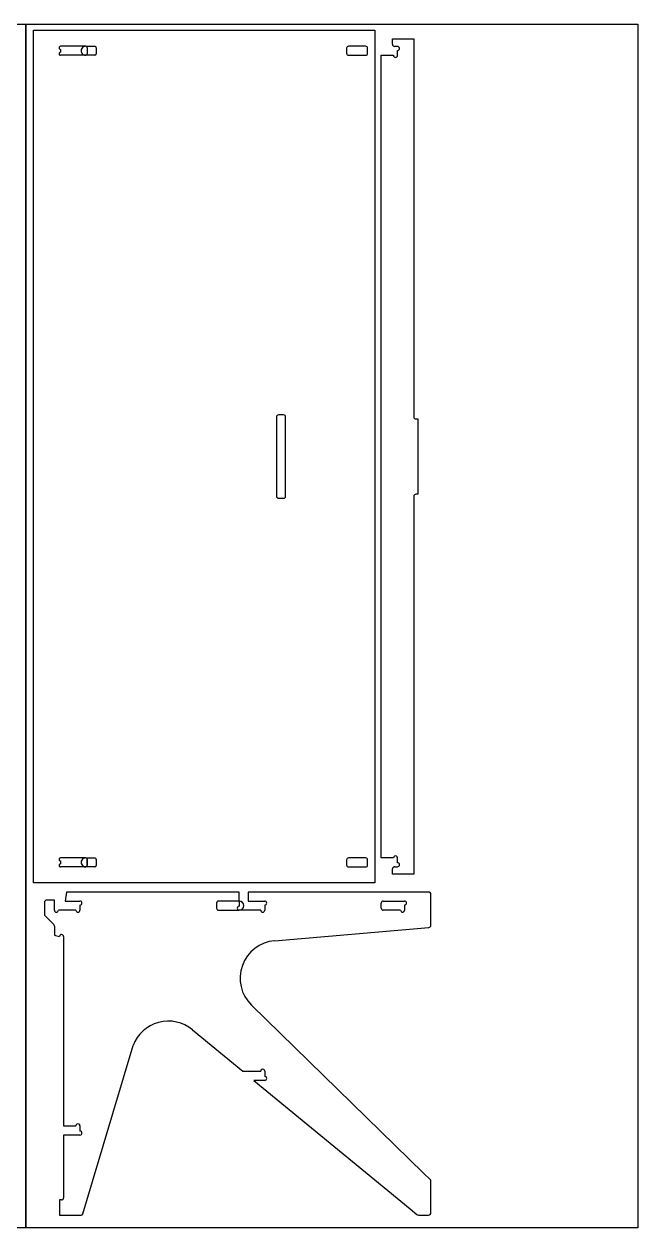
# Model space of a CAD drawing. Header units: centimetres. Extents: x -192 to 192, y -120 to 148.
# Drawn here: x 69.7 to 192, y -120 to 120 of the extents above; entities that cross this region are included whole.
import ezdxf

# ---------------------------------------------------------------- set-up
doc = ezdxf.new("R2010")
doc.units = ezdxf.units.CM
doc.header["$MEASUREMENT"] = 0
doc.layers.add('layer 1', color=7, linetype='Continuous')

msp = doc.modelspace()

# ---------------------------------------------------------------- linework, layer by layer
at = {"layer": 'layer 1', "color": 18, "lineweight": 25}
for points in [[(70, 120), (70, 120), (-52, 120), (-52, 120), (-52, 120), (-52, 120), (-52, -120), (-52, -120), (-52, -120), (-52, -120), (70, -120), (70, -120), (70, -120), (70, -120), (70, 120), (70, 120)], [(192, 120), (192, 120), (70, 120), (70, 120), (70, 120), (70, 120), (70, -120), (70, -120), (70, -120), (70, -120), (192, -120), (192, -120), (192, -120), (192, -120), (192, 120), (192, 120)]]:
    msp.add_open_spline(points, degree=3, knots=[0, 0, 0, 0, 0.2, 0.2, 0.2, 0.2, 0.4, 0.4, 0.4, 0.4, 0.6, 0.6, 0.6, 0.6, 1, 1, 1, 1], dxfattribs=at)
at = {"layer": 'layer 1', "color": 6, "lineweight": 25}
for points, knots in [([(71.54258, 118.76982), (71.54258, 118.76982), (71.54258, -51.23018), (71.54258, -51.23018), (71.54258, -51.23018), (71.54258, -51.23018), (139.54258, -51.23018), (139.54258, -51.23018), (139.54258, -51.23018), (139.54258, -51.23018), (139.54258, 118.76982), (139.54258, 118.76982), (139.54258, 118.76982), (139.54258, 118.76982), (71.54258, 118.76982), (71.54258, 118.76982)], [0, 0, 0, 0, 0.2, 0.2, 0.2, 0.2, 0.4, 0.4, 0.4, 0.4, 0.6, 0.6, 0.6, 0.6, 1, 1, 1, 1]), ([(76.96258, 115.57082), (76.85183, 115.57082), (76.74949, 115.51173), (76.69412, 115.41582), (76.69412, 115.41582), (76.63874, 115.3199), (76.63874, 115.20173), (76.69412, 115.10582), (76.69412, 115.10582), (76.74949, 115.0099), (76.85183, 114.95082), (76.96258, 114.95082)], [0, 0, 0, 0, 0.25, 0.25, 0.25, 0.25, 0.5, 0.5, 0.5, 0.5, 1, 1, 1, 1]), ([(82.26258, 115.26082), (82.26258, 115.34303), (82.22992, 115.42188), (82.17179, 115.48002), (82.17179, 115.48002), (82.11365, 115.53816), (82.0348, 115.57082), (81.95258, 115.57082)], [0, 0, 0, 0, 0.333333333, 0.333333333, 0.333333333, 0.333333333, 1, 1, 1, 1]), ([(143.09258, 115.97982), (143.09258, 115.86047), (143.14, 115.74601), (143.22439, 115.66162), (143.22439, 115.66162), (143.30878, 115.57723), (143.42324, 115.52982), (143.54258, 115.52982)], [0, 0, 0, 0, 0.333333333, 0.333333333, 0.333333333, 0.333333333, 1, 1, 1, 1]), ([(144.09258, 114.72982), (144.3135, 114.72982), (144.49258, 114.9089), (144.49258, 115.12982), (144.49258, 115.12982), (144.49259, 115.35073), (144.3135, 115.52982), (144.09259, 115.52982)], [0, 0, 0, 0, 0.333333333, 0.333333333, 0.333333333, 0.333333333, 1, 1, 1, 1]), ([(76.96258, 114.38882), (76.85183, 114.38882), (76.74949, 114.32973), (76.69412, 114.23382), (76.69412, 114.23382), (76.63874, 114.1379), (76.63874, 114.01973), (76.69412, 113.92382), (76.69412, 113.92382), (76.74949, 113.8279), (76.85183, 113.76882), (76.96258, 113.76882)], [0, 0, 0, 0, 0.25, 0.25, 0.25, 0.25, 0.5, 0.5, 0.5, 0.5, 1, 1, 1, 1]), ([(143.29258, 113.76982), (143.29258, 113.5489), (143.47167, 113.36982), (143.69258, 113.36982), (143.69258, 113.36982), (143.9135, 113.36982), (144.09258, 113.5489), (144.09258, 113.76981)], [0, 0, 0, 0, 0.333333333, 0.333333333, 0.333333333, 0.333333333, 1, 1, 1, 1]), ([(147.34258, 41.66982), (147.34258, 41.56373), (147.38473, 41.46199), (147.45974, 41.38697), (147.45974, 41.38697), (147.53476, 41.31196), (147.6365, 41.26982), (147.74258, 41.26982)], [0, 0, 0, 0, 0.333333333, 0.333333333, 0.333333333, 0.333333333, 1, 1, 1, 1]), ([(147.74258, 26.26982), (147.6365, 26.26982), (147.53476, 26.22767), (147.45974, 26.15266), (147.45974, 26.15266), (147.38473, 26.07764), (147.34258, 25.9759), (147.34258, 25.86982)], [0, 0, 0, 0, 0.333333333, 0.333333333, 0.333333333, 0.333333333, 1, 1, 1, 1]), ([(76.96258, -46.22918), (76.85183, -46.22918), (76.74949, -46.28827), (76.69412, -46.38418), (76.69412, -46.38418), (76.63874, -46.4801), (76.63874, -46.59827), (76.69412, -46.69418), (76.69412, -46.69418), (76.74949, -46.7901), (76.85183, -46.84918), (76.96258, -46.84918)], [0, 0, 0, 0, 0.25, 0.25, 0.25, 0.25, 0.5, 0.5, 0.5, 0.5, 1, 1, 1, 1]), ([(76.96258, -47.41118), (76.85183, -47.41118), (76.74949, -47.47027), (76.69412, -47.56618), (76.69412, -47.56618), (76.63874, -47.6621), (76.63874, -47.78027), (76.69412, -47.87618), (76.69412, -47.87618), (76.74949, -47.9721), (76.85183, -48.03118), (76.96258, -48.03118)], [0, 0, 0, 0, 0.25, 0.25, 0.25, 0.25, 0.5, 0.5, 0.5, 0.5, 1, 1, 1, 1]), ([(82.26258, -46.53918), (82.26258, -46.45697), (82.22992, -46.37812), (82.17179, -46.31998), (82.17179, -46.31998), (82.11365, -46.26184), (82.0348, -46.22918), (81.95258, -46.22918)], [0, 0, 0, 0, 0.333333333, 0.333333333, 0.333333333, 0.333333333, 1, 1, 1, 1]), ([(143.54258, -47.99018), (143.42324, -47.99018), (143.30878, -48.03759), (143.22439, -48.12199), (143.22439, -48.12199), (143.14, -48.20638), (143.09258, -48.32084), (143.09258, -48.44018)], [0, 0, 0, 0, 0.333333333, 0.333333333, 0.333333333, 0.333333333, 1, 1, 1, 1]), ([(144.09258, -46.23018), (144.09258, -46.08728), (144.01634, -45.95523), (143.89258, -45.88377), (143.89258, -45.88377), (143.76882, -45.81232), (143.61634, -45.81232), (143.49258, -45.88377), (143.49258, -45.88377), (143.36882, -45.95523), (143.29258, -46.08728), (143.29258, -46.23018)], [0, 0, 0, 0, 0.25, 0.25, 0.25, 0.25, 0.5, 0.5, 0.5, 0.5, 1, 1, 1, 1]), ([(144.09258, -47.99018), (144.3135, -47.99018), (144.49258, -47.8111), (144.49258, -47.59018), (144.49258, -47.59018), (144.49259, -47.36927), (144.3135, -47.19018), (144.09259, -47.19018)], [0, 0, 0, 0, 0.333333333, 0.333333333, 0.333333333, 0.333333333, 1, 1, 1, 1]), ([(74.17258, -54.65018), (74.05324, -54.65018), (73.93878, -54.69759), (73.85439, -54.78198), (73.85439, -54.78198), (73.76999, -54.86638), (73.72258, -54.98083), (73.72258, -55.10018)], [0, 0, 0, 0, 0.333333333, 0.333333333, 0.333333333, 0.333333333, 1, 1, 1, 1]), ([(80.81258, -55.63018), (81.0335, -55.63018), (81.21258, -55.4511), (81.21258, -55.23018), (81.21258, -55.23018), (81.21259, -55.00927), (81.0335, -54.83018), (80.81259, -54.83018)], [0, 0, 0, 0, 0.333333333, 0.333333333, 0.333333333, 0.333333333, 1, 1, 1, 1]), ([(117.63258, -55.63018), (117.8535, -55.63018), (118.03258, -55.4511), (118.03258, -55.23018), (118.03258, -55.23018), (118.03258, -55.00927), (117.8535, -54.83018), (117.63258, -54.83018)], [0, 0, 0, 0, 0.333333333, 0.333333333, 0.333333333, 0.333333333, 1, 1, 1, 1]), ([(141.24258, -54.83019), (141.1365, -54.83019), (141.03476, -54.87233), (140.95974, -54.94734), (140.95974, -54.94734), (140.88473, -55.02236), (140.84258, -55.1241), (140.84258, -55.23019)], [0, 0, 0, 0, 0.333333333, 0.333333333, 0.333333333, 0.333333333, 1, 1, 1, 1]), ([(145.49258, -55.63019), (145.7135, -55.63019), (145.89258, -55.4511), (145.89258, -55.23019), (145.89258, -55.23019), (145.89259, -55.00927), (145.7135, -54.83019), (145.49259, -54.83019)], [0, 0, 0, 0, 0.333333333, 0.333333333, 0.333333333, 0.333333333, 1, 1, 1, 1]), ([(150.74258, -53.48018), (150.74258, -53.36084), (150.69517, -53.24638), (150.61078, -53.16199), (150.61078, -53.16199), (150.52639, -53.07759), (150.41193, -53.03018), (150.29258, -53.03018)], [0, 0, 0, 0, 0.333333333, 0.333333333, 0.333333333, 0.333333333, 1, 1, 1, 1]), ([(75.72258, -56.65018), (75.72258, -56.8711), (75.90167, -57.05018), (76.12258, -57.05018), (76.12258, -57.05018), (76.3435, -57.05018), (76.52258, -56.8711), (76.52258, -56.65018)], [0, 0, 0, 0, 0.333333333, 0.333333333, 0.333333333, 0.333333333, 1, 1, 1, 1]), ([(80.01258, -56.65018), (80.01258, -56.8711), (80.19167, -57.05018), (80.41258, -57.05018), (80.41258, -57.05018), (80.6335, -57.05018), (80.81258, -56.8711), (80.81258, -56.65018)], [0, 0, 0, 0, 0.333333333, 0.333333333, 0.333333333, 0.333333333, 1, 1, 1, 1]), ([(112.54258, -55.85018), (112.39968, -55.85018), (112.26762, -55.92642), (112.19617, -56.05018), (112.19617, -56.05018), (112.12472, -56.17394), (112.12472, -56.32642), (112.19617, -56.45018), (112.19617, -56.45018), (112.26762, -56.57394), (112.39968, -56.65018), (112.54258, -56.65018)], [0, 0, 0, 0, 0.25, 0.25, 0.25, 0.25, 0.5, 0.5, 0.5, 0.5, 1, 1, 1, 1]), ([(116.83258, -56.65018), (116.83258, -56.8711), (117.01167, -57.05018), (117.23258, -57.05018), (117.23258, -57.05018), (117.45349, -57.05018), (117.63258, -56.8711), (117.63258, -56.65019)], [0, 0, 0, 0, 0.333333333, 0.333333333, 0.333333333, 0.333333333, 1, 1, 1, 1]), ([(140.84258, -56.25018), (140.84258, -56.35627), (140.88473, -56.45801), (140.95974, -56.53303), (140.95974, -56.53303), (141.03476, -56.60804), (141.1365, -56.65018), (141.24258, -56.65018)], [0, 0, 0, 0, 0.333333333, 0.333333333, 0.333333333, 0.333333333, 1, 1, 1, 1]), ([(144.69258, -56.65018), (144.69258, -56.8711), (144.87167, -57.05018), (145.09258, -57.05018), (145.09258, -57.05018), (145.3135, -57.05018), (145.49258, -56.8711), (145.49258, -56.65019)], [0, 0, 0, 0, 0.333333333, 0.333333333, 0.333333333, 0.333333333, 1, 1, 1, 1]), ([(77.54258, -61.90597), (77.54258, -61.69111), (77.37284, -61.51463), (77.15815, -61.50627), (77.15815, -61.50627), (76.94345, -61.49791), (76.7605, -61.66066), (76.7438, -61.87487)], [0, 0, 0, 0, 0.333333333, 0.333333333, 0.333333333, 0.333333333, 1, 1, 1, 1]), ([(119.59433, -62.7327), (116.6716, -62.98327), (114.16322, -64.91481), (113.17414, -67.67649), (113.17414, -67.67649), (112.18506, -70.43817), (112.89684, -73.523), (114.99596, -75.57212)], [0, 0, 0, 0, 0.333333333, 0.333333333, 0.333333333, 0.333333333, 1, 1, 1, 1]), ([(103.2219, -80.51191), (101.35214, -78.95598), (98.84391, -78.40347), (96.49345, -79.02978), (96.49345, -79.02978), (94.14298, -79.6561), (92.24225, -81.38343), (91.39462, -83.66344)], [0, 0, 0, 0, 0.333333333, 0.333333333, 0.333333333, 0.333333333, 1, 1, 1, 1]), ([(117.63258, -88.76672), (117.63258, -88.62381), (117.55634, -88.49176), (117.43258, -88.42031), (117.43258, -88.42031), (117.30882, -88.34885), (117.15634, -88.34885), (117.03258, -88.42031), (117.03258, -88.42031), (116.90882, -88.49176), (116.83258, -88.62381), (116.83258, -88.76672)], [0, 0, 0, 0, 0.25, 0.25, 0.25, 0.25, 0.5, 0.5, 0.5, 0.5, 1, 1, 1, 1]), ([(117.63258, -90.58672), (117.8535, -90.58672), (118.03258, -90.40763), (118.03258, -90.18672), (118.03258, -90.18672), (118.03258, -89.9658), (117.8535, -89.78672), (117.63258, -89.78672)], [0, 0, 0, 0, 0.333333333, 0.333333333, 0.333333333, 0.333333333, 1, 1, 1, 1]), ([(80.81258, -99.66511), (80.81258, -99.52221), (80.73634, -99.39016), (80.61258, -99.3187), (80.61258, -99.3187), (80.48882, -99.24725), (80.33634, -99.24725), (80.21258, -99.3187), (80.21258, -99.3187), (80.08882, -99.39016), (80.01258, -99.52221), (80.01258, -99.66511)], [0, 0, 0, 0, 0.25, 0.25, 0.25, 0.25, 0.5, 0.5, 0.5, 0.5, 1, 1, 1, 1]), ([(80.81258, -101.48511), (81.0335, -101.48511), (81.21258, -101.30603), (81.21258, -101.08511), (81.21258, -101.08511), (81.21259, -100.8642), (81.0335, -100.68511), (80.81259, -100.68511)], [0, 0, 0, 0, 0.333333333, 0.333333333, 0.333333333, 0.333333333, 1, 1, 1, 1]), ([(150.29259, -117.43018), (150.41194, -117.43018), (150.52639, -117.38277), (150.61079, -117.29838), (150.61079, -117.29838), (150.69518, -117.21399), (150.74259, -117.09953), (150.74259, -116.98018)], [0, 0, 0, 0, 0.333333333, 0.333333333, 0.333333333, 0.333333333, 1, 1, 1, 1])]:
    msp.add_open_spline(points, degree=3, knots=knots, dxfattribs=at)
for points in [[(81.95258, 115.57082), (81.95258, 115.57082), (76.96258, 115.57082), (76.96258, 115.57082)], [(82.26258, 115.26082), (82.26258, 115.26082), (82.26258, 114.07882), (82.26258, 114.07882)], [(143.09258, 115.97982), (143.09258, 115.97982), (143.09258, 117.02982), (143.09258, 117.02982)], [(143.09258, 117.02982), (143.09258, 117.02982), (147.34258, 117.02982), (147.34258, 117.02982)], [(144.09258, 115.52982), (144.09258, 115.52982), (143.54258, 115.52982), (143.54258, 115.52982)], [(147.34258, 117.02982), (147.34258, 117.02982), (147.34258, 41.66982), (147.34258, 41.66982)], [(76.96258, 114.95082), (76.96258, 114.95082), (76.96258, 114.38882), (76.96258, 114.38882)], [(81.95258, 113.76882), (81.95258, 113.76882), (76.96258, 113.76882), (76.96258, 113.76882)], [(81.95258, 113.76882), (82.12379, 113.76882), (82.26258, 113.90761), (82.26258, 114.07882)], [(140.84258, -46.23018), (140.84258, -46.23018), (140.84258, 113.76982), (140.84258, 113.76982)], [(140.84258, 113.76982), (140.84258, 113.76982), (143.29258, 113.76982), (143.29258, 113.76982)], [(144.09258, 113.76982), (144.09258, 113.76982), (144.09258, 114.72982), (144.09258, 114.72982)], [(147.74258, 41.26982), (147.74258, 41.26982), (148.14258, 41.26982), (148.14258, 41.26982)], [(148.14258, 41.26982), (148.14258, 41.26982), (148.14258, 26.26982), (148.14258, 26.26982)], [(147.34258, 25.86982), (147.34258, 25.86982), (147.34258, -49.49018), (147.34258, -49.49018)], [(148.14258, 26.26982), (148.14258, 26.26982), (147.74258, 26.26982), (147.74258, 26.26982)], [(81.95258, -46.22918), (81.95258, -46.22918), (76.96258, -46.22918), (76.96258, -46.22918)], [(76.96258, -46.84918), (76.96258, -46.84918), (76.96258, -47.41118), (76.96258, -47.41118)], [(81.95258, -48.03118), (82.12379, -48.03118), (82.26258, -47.89239), (82.26258, -47.72118)], [(81.95258, -48.03118), (82.12379, -48.03118), (82.26258, -47.89239), (82.26258, -47.72118)], [(82.26258, -46.53918), (82.26258, -46.53918), (82.26258, -47.72118), (82.26258, -47.72118)], [(82.26258, -47.72118), (82.26258, -47.72118), (82.26258, -46.53918), (82.26258, -46.53918)], [(143.29258, -46.23018), (143.29258, -46.23018), (140.84258, -46.23018), (140.84258, -46.23018)], [(143.54258, -47.99018), (143.54258, -47.99018), (144.09258, -47.99018), (144.09258, -47.99018)], [(144.09258, -47.19018), (144.09258, -47.19018), (144.09258, -46.23018), (144.09258, -46.23018)], [(81.95258, -48.03118), (81.95258, -48.03118), (76.96258, -48.03118), (76.96258, -48.03118)], [(143.09258, -49.49018), (143.09258, -49.49018), (143.09258, -48.44018), (143.09258, -48.44018)], [(147.34258, -49.49018), (147.34258, -49.49018), (143.09258, -49.49018), (143.09258, -49.49018)], [(73.72258, -55.10018), (73.72258, -55.10018), (73.72258, -57.46379), (73.72258, -57.46379)], [(75.72258, -54.65018), (75.72258, -54.65018), (74.17258, -54.65018), (74.17258, -54.65018)], [(75.72258, -56.65018), (75.72258, -56.65018), (75.72258, -54.65018), (75.72258, -54.65018)], [(78.15997, -53.03018), (78.15997, -53.03018), (77.84258, -54.83018), (77.84258, -54.83018)], [(77.84258, -54.83018), (77.84258, -54.83018), (80.81258, -54.83018), (80.81258, -54.83018)], [(112.54258, -53.03018), (112.54258, -53.03018), (78.15997, -53.03018), (78.15997, -53.03018)], [(112.54258, -54.83018), (112.54258, -54.83018), (112.54258, -53.03018), (112.54258, -53.03018)], [(112.54258, -54.83018), (112.54258, -54.83018), (112.54258, -55.85018), (112.54258, -55.85018)], [(150.29258, -53.03018), (150.29258, -53.03018), (114.36258, -53.03018), (114.36258, -53.03018)], [(114.36258, -53.03018), (114.36258, -53.03018), (114.36258, -54.83018), (114.36258, -54.83018)], [(114.36258, -54.83018), (114.36258, -54.83018), (117.63258, -54.83018), (117.63258, -54.83018)], [(141.24258, -54.83019), (141.24258, -54.83019), (145.49258, -54.83019), (145.49258, -54.83019)], [(150.74258, -59.64928), (150.74258, -59.64928), (150.74258, -53.48018), (150.74258, -53.48018)], [(73.72258, -57.46379), (73.72258, -57.58313), (73.76999, -57.69759), (73.85439, -57.78198)], [(77.54258, -56.65018), (77.54258, -56.65018), (76.52258, -56.65018), (76.52258, -56.65018)], [(80.01258, -56.65018), (80.01258, -56.65018), (77.54258, -56.65018), (77.54258, -56.65018)], [(80.81258, -55.63018), (80.81258, -55.63018), (80.81258, -56.65018), (80.81258, -56.65018)], [(116.83258, -56.65018), (116.83258, -56.65018), (112.54258, -56.65018), (112.54258, -56.65018)], [(117.63258, -55.63018), (117.63258, -55.63018), (117.63258, -56.65018), (117.63258, -56.65018)], [(140.84258, -56.25018), (140.84258, -56.25018), (140.84258, -55.23019), (140.84258, -55.23019)], [(144.69258, -56.65018), (144.69258, -56.65018), (141.24258, -56.65018), (141.24258, -56.65018)], [(145.49258, -55.63019), (145.49258, -55.63019), (145.49258, -56.65018), (145.49258, -56.65018)], [(73.85439, -57.78198), (73.85439, -57.78198), (75.59078, -59.51838), (75.59078, -59.51838)], [(75.72258, -59.83658), (75.72258, -59.71723), (75.67517, -59.60277), (75.59078, -59.51838)], [(75.72258, -59.83658), (75.72258, -59.83658), (75.72258, -61.65018), (75.72258, -61.65018)], [(150.33102, -60.09763), (150.5638, -60.07768), (150.74258, -59.88291), (150.74258, -59.64928)], [(75.72258, -61.65018), (76.05457, -61.7592), (76.39671, -61.83447), (76.7438, -61.87487)], [(77.54258, -61.90597), (77.54258, -61.90597), (77.54258, -65.77853), (77.54258, -65.77853)], [(119.59433, -62.7327), (119.59433, -62.7327), (150.33102, -60.09763), (150.33102, -60.09763)], [(77.54258, -65.77853), (77.54258, -65.77853), (77.54258, -99.66511), (77.54258, -99.66511)], [(149.3617, -109.11931), (149.3617, -109.11931), (114.99596, -75.57212), (114.99596, -75.57212)], [(103.2219, -80.51191), (103.2219, -80.51191), (113.25639, -88.76672), (113.25639, -88.76672)], [(81.35609, -117.21617), (81.35609, -117.21617), (91.39478, -83.66269), (91.39478, -83.66269)], [(91.39478, -83.66269), (91.39478, -83.66269), (91.39462, -83.66344), (91.39462, -83.66344)], [(113.25639, -88.76672), (113.25639, -88.76672), (114.36258, -88.76672), (114.36258, -88.76672)], [(114.36258, -88.76672), (114.36258, -88.76672), (116.83258, -88.76672), (116.83258, -88.76672)], [(117.63258, -88.76672), (117.63258, -88.76672), (117.63258, -89.78672), (117.63258, -89.78672)], [(117.63258, -90.58672), (117.63258, -90.58672), (115.46877, -90.58672), (115.46877, -90.58672)], [(115.46877, -90.58672), (115.46877, -90.58672), (146.58624, -116.18531), (146.58624, -116.18531)], [(77.54258, -99.66511), (77.54258, -99.66511), (80.01258, -99.66511), (80.01258, -99.66511)], [(80.81258, -99.66511), (80.81258, -99.66511), (80.81258, -100.68511), (80.81258, -100.68511)], [(80.81258, -101.48511), (80.81258, -101.48511), (77.54258, -101.48511), (77.54258, -101.48511)], [(77.54258, -101.48511), (77.54258, -101.48511), (77.54258, -114.03018), (77.54258, -114.03018)], [(150.60693, -110.33488), (150.60693, -110.33488), (149.3617, -109.11931), (149.3617, -109.11931)], [(150.74259, -110.65689), (150.74259, -110.53566), (150.69368, -110.41956), (150.60693, -110.33488)], [(150.74259, -116.98018), (150.74259, -116.98018), (150.74259, -110.65689), (150.74259, -110.65689)], [(77.14258, -114.43018), (77.14258, -114.43018), (76.74258, -114.43018), (76.74258, -114.43018)], [(76.74258, -114.43018), (76.74258, -114.43018), (76.74258, -117.43018), (76.74258, -117.43018)], [(77.14258, -114.43018), (77.3635, -114.43018), (77.54258, -114.2511), (77.54258, -114.03019)], [(76.74258, -117.43018), (76.74258, -117.43018), (77.54258, -117.43018), (77.54258, -117.43018)], [(77.54258, -117.43018), (77.54258, -117.43018), (81.06868, -117.43018), (81.06868, -117.43018)], [(81.06868, -117.43018), (81.20124, -117.43018), (81.31809, -117.34318), (81.35609, -117.21617)], [(146.58624, -116.18531), (146.58624, -116.18531), (147.96284, -117.32661), (147.96284, -117.32661)], [(147.96284, -117.32661), (148.04358, -117.39355), (148.14517, -117.43018), (148.25005, -117.43018)], [(148.25005, -117.43018), (148.25005, -117.43018), (150.29259, -117.43018), (150.29259, -117.43018)]]:
    msp.add_open_spline(points, degree=3, dxfattribs=at)
at = {"layer": 'layer 1', "color": 3, "lineweight": 25}
for points, knots in [([(81.95258, 115.57082), (81.63069, 115.57082), (81.33324, 115.39909), (81.17229, 115.12032), (81.17229, 115.12032), (81.01135, 114.84155), (81.01135, 114.49809), (81.17229, 114.21932), (81.17229, 114.21932), (81.33324, 113.94055), (81.63069, 113.76882), (81.95258, 113.76882)], [0, 0, 0, 0, 0.25, 0.25, 0.25, 0.25, 0.5, 0.5, 0.5, 0.5, 1, 1, 1, 1]), ([(84.06258, 115.26082), (84.06258, 115.34303), (84.02992, 115.42188), (83.97179, 115.48002), (83.97179, 115.48002), (83.91365, 115.53816), (83.8348, 115.57082), (83.75258, 115.57082)], [0, 0, 0, 0, 0.333333333, 0.333333333, 0.333333333, 0.333333333, 1, 1, 1, 1]), ([(134.34259, 113.76882), (134.23657, 113.76875), (134.13486, 113.8108), (134.05985, 113.88572), (134.05985, 113.88572), (133.98483, 113.96064), (133.94265, 114.0628), (133.94259, 114.16882), (133.94259, 114.16882), (133.94259, 114.16882), (133.94259, 115.17082), (133.94259, 115.17082), (133.94259, 115.17082), (133.94252, 115.27684), (133.98457, 115.37854), (134.05949, 115.45355), (134.05949, 115.45355), (134.13441, 115.52857), (134.23657, 115.57075), (134.34259, 115.57082), (134.34259, 115.57082), (134.34259, 115.57082), (137.74359, 115.57082), (137.74359, 115.57082), (137.74359, 115.57082), (137.84961, 115.57088), (137.95131, 115.52883), (138.02632, 115.45391), (138.02632, 115.45391), (138.10134, 115.37899), (138.14352, 115.27684), (138.14359, 115.17082), (138.14359, 115.17082), (138.14359, 115.17082), (138.14359, 114.16882), (138.14359, 114.16882), (138.14359, 114.16882), (138.14365, 114.0628), (138.1016, 113.96109), (138.02668, 113.88608), (138.02668, 113.88608), (137.95176, 113.81106), (137.84961, 113.76888), (137.74359, 113.76882), (137.74359, 113.76882), (137.74359, 113.76882), (134.34259, 113.76882), (134.34259, 113.76882)], [0, 0, 0, 0, 0.076923077, 0.076923077, 0.076923077, 0.076923077, 0.153846154, 0.153846154, 0.153846154, 0.153846154, 0.230769231, 0.230769231, 0.230769231, 0.230769231, 0.307692308, 0.307692308, 0.307692308, 0.307692308, 0.384615385, 0.384615385, 0.384615385, 0.384615385, 0.461538462, 0.461538462, 0.461538462, 0.461538462, 0.538461538, 0.538461538, 0.538461538, 0.538461538, 0.615384615, 0.615384615, 0.615384615, 0.615384615, 0.692307692, 0.692307692, 0.692307692, 0.692307692, 0.769230769, 0.769230769, 0.769230769, 0.769230769, 0.846153846, 0.846153846, 0.846153846, 0.846153846, 1, 1, 1, 1]), ([(120.37651, 25.46982), (120.2705, 25.46975), (120.16879, 25.5118), (120.09378, 25.58672), (120.09378, 25.58672), (120.01876, 25.66164), (119.97658, 25.7638), (119.97651, 25.86982), (119.97651, 25.86982), (119.97651, 25.86982), (119.97651, 41.66982), (119.97651, 41.66982), (119.97651, 41.66982), (119.97645, 41.77584), (120.0185, 41.87754), (120.09342, 41.95255), (120.09342, 41.95255), (120.16834, 42.02757), (120.2705, 42.06975), (120.37651, 42.06982), (120.37651, 42.06982), (120.37651, 42.06982), (121.39851, 42.06982), (121.39851, 42.06982), (121.39851, 42.06982), (121.50453, 42.06988), (121.60624, 42.02783), (121.68125, 41.95291), (121.68125, 41.95291), (121.75627, 41.87799), (121.79845, 41.77584), (121.79851, 41.66982), (121.79851, 41.66982), (121.79851, 41.66982), (121.79851, 25.86982), (121.79851, 25.86982), (121.79851, 25.86982), (121.79858, 25.7638), (121.75653, 25.66209), (121.68161, 25.58708), (121.68161, 25.58708), (121.60669, 25.51206), (121.50453, 25.46988), (121.39851, 25.46982), (121.39851, 25.46982), (121.39851, 25.46982), (120.37651, 25.46982), (120.37651, 25.46982)], [0, 0, 0, 0, 0.076923077, 0.076923077, 0.076923077, 0.076923077, 0.153846154, 0.153846154, 0.153846154, 0.153846154, 0.230769231, 0.230769231, 0.230769231, 0.230769231, 0.307692308, 0.307692308, 0.307692308, 0.307692308, 0.384615385, 0.384615385, 0.384615385, 0.384615385, 0.461538462, 0.461538462, 0.461538462, 0.461538462, 0.538461538, 0.538461538, 0.538461538, 0.538461538, 0.615384615, 0.615384615, 0.615384615, 0.615384615, 0.692307692, 0.692307692, 0.692307692, 0.692307692, 0.769230769, 0.769230769, 0.769230769, 0.769230769, 0.846153846, 0.846153846, 0.846153846, 0.846153846, 1, 1, 1, 1]), ([(81.95258, -46.22918), (81.63069, -46.22918), (81.33324, -46.40091), (81.17229, -46.67968), (81.17229, -46.67968), (81.01135, -46.95845), (81.01135, -47.30191), (81.17229, -47.58068), (81.17229, -47.58068), (81.33324, -47.85945), (81.63069, -48.03118), (81.95258, -48.03118)], [0, 0, 0, 0, 0.25, 0.25, 0.25, 0.25, 0.5, 0.5, 0.5, 0.5, 1, 1, 1, 1]), ([(84.06258, -46.53918), (84.06258, -46.45697), (84.02992, -46.37812), (83.97179, -46.31998), (83.97179, -46.31998), (83.91365, -46.26184), (83.8348, -46.22918), (83.75258, -46.22918)], [0, 0, 0, 0, 0.333333333, 0.333333333, 0.333333333, 0.333333333, 1, 1, 1, 1]), ([(134.34259, -48.03118), (134.23657, -48.03125), (134.13486, -47.9892), (134.05985, -47.91428), (134.05985, -47.91428), (133.98483, -47.83936), (133.94265, -47.7372), (133.94259, -47.63118), (133.94259, -47.63118), (133.94259, -47.63118), (133.94259, -46.62918), (133.94259, -46.62918), (133.94259, -46.62918), (133.94252, -46.52316), (133.98457, -46.42146), (134.05949, -46.34645), (134.05949, -46.34645), (134.13441, -46.27143), (134.23657, -46.22925), (134.34259, -46.22918), (134.34259, -46.22918), (134.34259, -46.22918), (137.74359, -46.22918), (137.74359, -46.22918), (137.74359, -46.22918), (137.84961, -46.22912), (137.95131, -46.27117), (138.02632, -46.34609), (138.02632, -46.34609), (138.10134, -46.42101), (138.14352, -46.52316), (138.14359, -46.62918), (138.14359, -46.62918), (138.14359, -46.62918), (138.14359, -47.63118), (138.14359, -47.63118), (138.14359, -47.63118), (138.14365, -47.7372), (138.1016, -47.83891), (138.02668, -47.91392), (138.02668, -47.91392), (137.95176, -47.98894), (137.84961, -48.03112), (137.74359, -48.03118), (137.74359, -48.03118), (137.74359, -48.03118), (134.34259, -48.03118), (134.34259, -48.03118)], [0, 0, 0, 0, 0.076923077, 0.076923077, 0.076923077, 0.076923077, 0.153846154, 0.153846154, 0.153846154, 0.153846154, 0.230769231, 0.230769231, 0.230769231, 0.230769231, 0.307692308, 0.307692308, 0.307692308, 0.307692308, 0.384615385, 0.384615385, 0.384615385, 0.384615385, 0.461538462, 0.461538462, 0.461538462, 0.461538462, 0.538461538, 0.538461538, 0.538461538, 0.538461538, 0.615384615, 0.615384615, 0.615384615, 0.615384615, 0.692307692, 0.692307692, 0.692307692, 0.692307692, 0.769230769, 0.769230769, 0.769230769, 0.769230769, 0.846153846, 0.846153846, 0.846153846, 0.846153846, 1, 1, 1, 1]), ([(108.44258, -54.83018), (108.33649, -54.83018), (108.23475, -54.87233), (108.15974, -54.94734), (108.15974, -54.94734), (108.08472, -55.02236), (108.04258, -55.1241), (108.04258, -55.23018)], [0, 0, 0, 0, 0.333333333, 0.333333333, 0.333333333, 0.333333333, 1, 1, 1, 1]), ([(112.54258, -56.65018), (113.04516, -56.65018), (113.45258, -56.24276), (113.45258, -55.74019), (113.45258, -55.74019), (113.45258, -55.23761), (113.04516, -54.83019), (112.54259, -54.83018)], [0, 0, 0, 0, 0.333333333, 0.333333333, 0.333333333, 0.333333333, 1, 1, 1, 1]), ([(108.04258, -56.25018), (108.04258, -56.35627), (108.08472, -56.45801), (108.15974, -56.53303), (108.15974, -56.53303), (108.23475, -56.60804), (108.33649, -56.65018), (108.44258, -56.65018)], [0, 0, 0, 0, 0.333333333, 0.333333333, 0.333333333, 0.333333333, 1, 1, 1, 1])]:
    msp.add_open_spline(points, degree=3, knots=knots, dxfattribs=at)
for points in [[(81.95258, 115.57082), (81.95258, 115.57082), (83.75258, 115.57082), (83.75258, 115.57082)], [(84.06258, 115.26082), (84.06258, 115.26082), (84.06258, 114.07882), (84.06258, 114.07882)], [(83.75258, 113.76882), (83.75258, 113.76882), (81.95258, 113.76882), (81.95258, 113.76882)], [(83.75258, 113.76882), (83.92379, 113.76882), (84.06258, 113.90761), (84.06258, 114.07882)], [(81.95258, -46.22918), (81.95258, -46.22918), (83.75258, -46.22918), (83.75258, -46.22918)], [(83.75258, -48.03118), (83.92379, -48.03118), (84.06258, -47.89239), (84.06258, -47.72118)], [(84.06258, -46.53918), (84.06258, -46.53918), (84.06258, -47.72118), (84.06258, -47.72118)], [(83.75258, -48.03118), (83.75258, -48.03118), (81.95258, -48.03118), (81.95258, -48.03118)], [(112.54258, -54.83018), (112.54258, -54.83018), (108.44258, -54.83018), (108.44258, -54.83018)], [(108.04258, -55.23018), (108.04258, -55.23018), (108.04258, -56.25018), (108.04258, -56.25018)], [(108.44258, -56.65018), (108.44258, -56.65018), (112.54258, -56.65018), (112.54258, -56.65018)]]:
    msp.add_open_spline(points, degree=3, dxfattribs=at)

doc.saveas('drawing.dxf')
